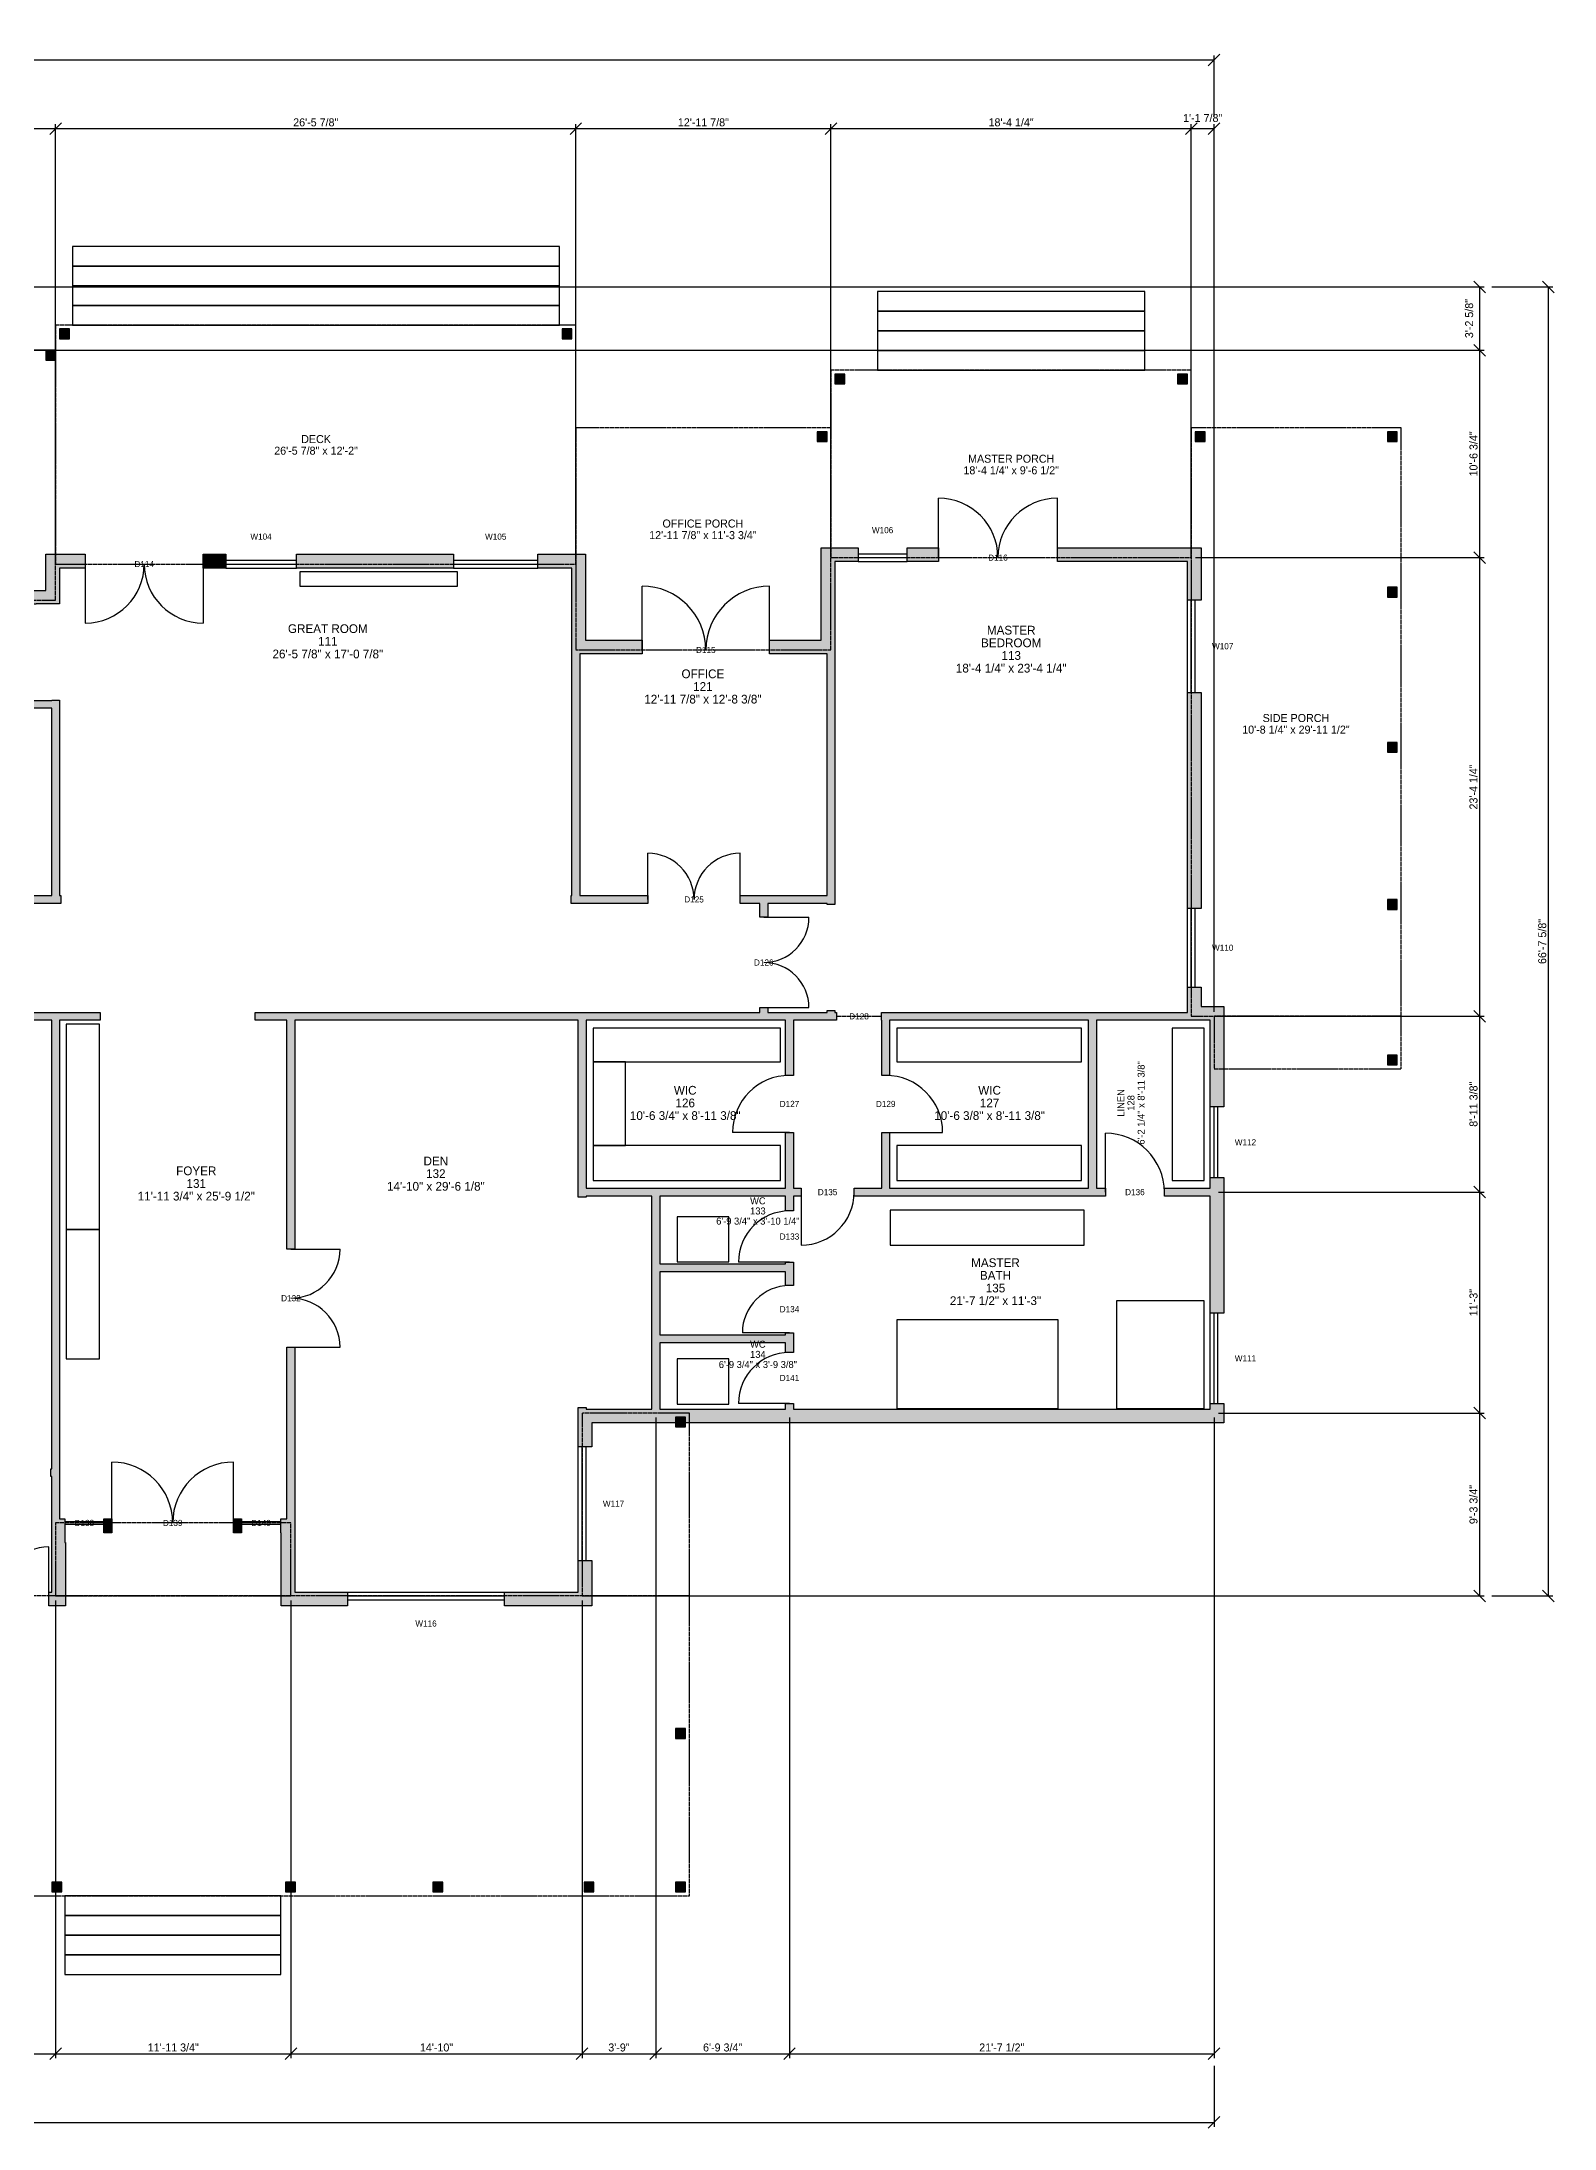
# Model space of a CAD drawing. Header units: inches. Extents: x -101 to 1745, y -325 to 949.
# Drawn here: x 821 to 1745, y -325 to 949 of the extents above; entities that cross this region are included whole.
import ezdxf
from ezdxf.enums import TextEntityAlignment as Align

# ---------------------------------------------------------------- set-up
doc = ezdxf.new("R2010")
doc.units = ezdxf.units.IN
doc.linetypes.add('DASHED', pattern=[1.524, 1.27, -0.254])
for name, color, linetype in [('A-ANNO-DIMS', 1, 'Continuous'), ('A-ANNO-MARK', 6, 'Continuous'), ('A-ANNO-TEXT', 7, 'Continuous'), ('A-AREA', 9, 'Continuous'), ('A-DOOR', 3, 'Continuous'), ('A-FLOR-FIXT', 8, 'Continuous'), ('A-FLOR-OVHD', 8, 'DASHED'), ('A-FLOR-STRS', 2, 'Continuous'), ('A-GLAZ', 5, 'Continuous'), ('A-WALL', 7, 'Continuous'), ('A-WALL-PATT', 8, 'Continuous')]:
    doc.layers.add(name, color=color, linetype=linetype)
doc.dimstyles.new('ARCH', dxfattribs={"dimtxt": 4.888889, "dimasz": 2.5, "dimexe": 2.666667, "dimexo": 2.666667, "dimgap": 1.333333, "dimtad": 1, "dimtsz": 3.555556, "dimcen": 2.5, "dimazin": 3, "dimtfac": 1, "dimtmove": 0, "dimatfit": 3})

msp = doc.modelspace()

# ---------------------------------------------------------------- hatches: boundary and pattern name
at = {"layer": 'A-WALL-PATT'}
for points in [[(838.08, 768), (838.08, 774), (832.08, 774), (832.08, 768), (838.08, 768)], [(1145.16, 768), (1145.16, 774), (1139.16, 774), (1139.16, 768), (1145.16, 768)], [(829.68, 755.04), (829.68, 761.04), (823.68, 761.04), (823.68, 755.04), (829.68, 755.04)], [(1311.84, 740.4), (1311.84, 746.4), (1305.84, 746.4), (1305.84, 740.4), (1311.84, 740.4)], [(1521.24, 740.4), (1521.24, 746.4), (1515.24, 746.4), (1515.24, 740.4), (1521.24, 740.4)], [(1301.04, 705.24), (1301.04, 711.24), (1295.04, 711.24), (1295.04, 705.24), (1301.04, 705.24)], [(1532.04, 705.24), (1532.04, 711.24), (1526.04, 711.24), (1526.04, 705.24), (1532.04, 705.24)], [(1649.52, 705.24), (1649.52, 711.24), (1643.52, 711.24), (1643.52, 705.24), (1649.52, 705.24)], [(1297.44, 583.92), (1297.44, 640.32), (1320, 640.32), (1320, 631.92), (1305.84, 631.92), (1305.84, 580.32), (1305.84, 575.52), (1305.84, 427.92), (1305.84, 423.12), (1305.84, 422.4), (1301.04, 422.4), (1301.04, 423.12), (1264.8, 423.12), (1264.8, 414.6), (1260, 414.6), (1260, 423.12), (1248, 423.12), (1248, 427.92), (1260, 427.92), (1264.8, 427.92), (1301.04, 427.92), (1301.04, 575.52), (1266, 575.52), (1266, 583.92), (1297.44, 583.92)], [(1369.2, 640.32), (1369.2, 631.92), (1350, 631.92), (1350, 640.32), (1369.2, 640.32)], [(1529.64, 640.32), (1529.64, 608.4), (1521.24, 608.4), (1521.24, 631.92), (1441.8, 631.92), (1441.8, 640.32), (1529.64, 640.32)], [(823.68, 614.28), (823.68, 636.36), (847.8, 636.36), (847.8, 627.96), (832.08, 627.96), (832.08, 610.68), (832.08, 606), (817.68, 606), (817.68, 605.88), (774.6, 605.88), (774.6, 614.28), (823.68, 614.28)], [(933.6, 636.36), (933.6, 627.96), (919.8, 627.96), (919.8, 636.36), (933.6, 636.36)], [(1072.8, 636.36), (1072.8, 627.96), (976.8, 627.96), (976.8, 636.36), (1072.8, 636.36)], [(1153.56, 636.36), (1153.56, 583.92), (1188, 583.92), (1188, 575.52), (1149.96, 575.52), (1149.96, 427.92), (1191.6, 427.92), (1191.6, 423.12), (1149.96, 423.12), (1145.16, 423.12), (1144.8, 423.12), (1144.8, 427.92), (1145.16, 427.92), (1145.16, 575.52), (1145.16, 580.32), (1145.16, 627.96), (1124.4, 627.96), (1124.4, 636.36), (1153.56, 636.36)], [(1649.52, 610.2), (1649.52, 616.2), (1643.52, 616.2), (1643.52, 610.2), (1649.52, 610.2)], [(832.08, 547.08), (832.08, 542.28), (832.08, 427.92), (832.8, 427.92), (832.8, 423.12), (832.08, 423.12), (827.28, 423.12), (649.8, 423.12), (645, 423.12), (564.84, 423.12), (514.2, 423.12), (508.8, 423.12), (508.8, 427.92), (509.4, 427.92), (509.4, 565.8), (514.2, 565.8), (514.2, 427.92), (564.84, 427.92), (564.84, 542.28), (564.84, 547.08), (564.84, 567.6), (569.64, 567.6), (569.64, 547.08), (573.6, 547.08), (573.6, 542.28), (569.64, 542.28), (569.64, 427.92), (645, 427.92), (645, 542.28), (608.4, 542.28), (608.4, 547.08), (645, 547.08), (645, 549), (649.8, 549), (649.8, 547.08), (699.6, 547.08), (699.6, 542.28), (649.8, 542.28), (649.8, 427.92), (827.28, 427.92), (827.28, 542.28), (777.6, 542.28), (777.6, 547.08), (827.28, 547.08), (827.28, 547.2), (832.08, 547.2), (832.08, 547.08)], [(1529.64, 420), (1521.24, 420), (1521.24, 552), (1529.64, 552), (1529.64, 420)], [(1649.52, 515.4), (1649.52, 521.4), (1643.52, 521.4), (1643.52, 515.4), (1649.52, 515.4)], [(1649.52, 419.4), (1649.52, 425.4), (1643.52, 425.4), (1643.52, 419.4), (1649.52, 419.4)], [(1529.64, 360.12), (1543.56, 360.12), (1543.56, 298.8), (1535.16, 298.8), (1535.16, 351.72), (1526.04, 351.72), (1521.24, 351.72), (1465.68, 351.72), (1465.68, 249.12), (1471.2, 249.12), (1471.2, 244.32), (1465.68, 244.32), (1460.88, 244.32), (1339.32, 244.32), (1334.52, 244.32), (1317.6, 244.32), (1317.6, 249.12), (1334.52, 249.12), (1334.52, 283.2), (1339.32, 283.2), (1339.32, 249.12), (1460.88, 249.12), (1460.88, 351.72), (1339.32, 351.72), (1339.32, 318), (1334.52, 318), (1334.52, 351.72), (1334.4, 351.72), (1334.4, 356.52), (1334.52, 356.52), (1339.32, 356.52), (1460.88, 356.52), (1465.68, 356.52), (1521.24, 356.52), (1521.24, 372), (1529.64, 372), (1529.64, 360.12)], [(1543.56, 105.72), (1157.4, 105.72), (1157.4, 91.2), (1149, 91.2), (1149, 109.32), (1149, 114.12), (1149, 115.2), (1153.8, 115.2), (1153.8, 114.12), (1194, 114.12), (1194, 154.68), (1194, 159.48), (1194, 198.12), (1194, 202.92), (1194, 244.32), (1153.8, 244.32), (1153.8, 243.6), (1149, 243.6), (1149, 244.32), (1149, 249.12), (1149, 351.72), (975.84, 351.72), (975.84, 211.92), (971.04, 211.92), (971.04, 351.72), (951.6, 351.72), (951.6, 356.52), (971.04, 356.52), (975.84, 356.52), (1149, 356.52), (1153.8, 356.52), (1260, 356.52), (1260, 359.4), (1264.8, 359.4), (1264.8, 356.52), (1275.72, 356.52), (1280.52, 356.52), (1301.04, 356.52), (1301.04, 357.6), (1305.84, 357.6), (1305.84, 356.52), (1306.8, 356.52), (1306.8, 351.72), (1305.84, 351.72), (1301.04, 351.72), (1280.52, 351.72), (1280.52, 318), (1275.72, 318), (1275.72, 351.72), (1264.8, 351.72), (1260, 351.72), (1153.8, 351.72), (1153.8, 249.12), (1194, 249.12), (1198.8, 249.12), (1275.72, 249.12), (1275.72, 283.2), (1280.52, 283.2), (1280.52, 249.12), (1285.2, 249.12), (1285.2, 244.32), (1280.52, 244.32), (1280.52, 235.2), (1275.72, 235.2), (1275.72, 244.32), (1198.8, 244.32), (1198.8, 202.92), (1275.72, 202.92), (1275.72, 204), (1280.52, 204), (1280.52, 202.92), (1280.52, 198.12), (1280.52, 189.6), (1275.72, 189.6), (1275.72, 198.12), (1198.8, 198.12), (1198.8, 159.48), (1275.72, 159.48), (1275.72, 160.8), (1280.52, 160.8), (1280.52, 159.48), (1280.52, 154.68), (1280.52, 148.8), (1275.72, 148.8), (1275.72, 154.68), (1198.8, 154.68), (1198.8, 114.12), (1275.72, 114.12), (1275.72, 117.6), (1280.52, 117.6), (1280.52, 114.12), (1535.16, 114.12), (1535.16, 117.6), (1543.56, 117.6), (1543.56, 105.72)], [(835.68, -6), (825.6, -6), (825.6, 2.4), (827.28, 2.4), (827.28, 42.24), (827.28, 47.04), (827.28, 72.96), (826.8, 72.96), (826.8, 77.76), (827.28, 77.76), (827.28, 351.72), (657.6, 351.72), (657.6, 356.52), (827.28, 356.52), (832.08, 356.52), (856.8, 356.52), (856.8, 351.72), (832.08, 351.72), (832.08, 77.76), (832.08, 72.96), (832.08, 47.04), (835.2, 47.04), (835.2, 32.64), (835.68, 32.64), (835.68, -6)], [(1649.52, 324.48), (1649.52, 330.48), (1643.52, 330.48), (1643.52, 324.48), (1649.52, 324.48)], [(1543.56, 172.8), (1535.16, 172.8), (1535.16, 244.32), (1507.2, 244.32), (1507.2, 249.12), (1535.16, 249.12), (1535.16, 255.6), (1543.56, 255.6), (1543.56, 172.8)], [(967.44, -6), (967.44, 38.64), (967.2, 38.64), (967.2, 47.04), (971.04, 47.04), (971.04, 151.92), (975.84, 151.92), (975.84, 47.04), (975.84, 42.24), (975.84, 2.4), (1008, 2.4), (1008, -6), (967.44, -6)], [(1214.52, 103.32), (1214.52, 109.32), (1208.52, 109.32), (1208.52, 103.32), (1214.52, 103.32)], [(859.2, 38.64), (859.2, 47.04), (864, 47.04), (864, 38.64), (859.2, 38.64)], [(938.4, 38.64), (938.4, 47.04), (943.2, 47.04), (943.2, 38.64), (938.4, 38.64)], [(1157.4, -6), (1104, -6), (1104, 2.4), (1149, 2.4), (1149, 21.6), (1157.4, 21.6), (1157.4, -6)], [(1214.52, -87), (1214.52, -81), (1208.52, -81), (1208.52, -87), (1214.52, -87)], [(833.4, -180.72), (833.4, -174.72), (827.4, -174.72), (827.4, -180.72), (833.4, -180.72)], [(976.2, -180.72), (976.2, -174.72), (970.2, -174.72), (970.2, -180.72), (976.2, -180.72)], [(1066.2, -180.72), (1066.2, -174.72), (1060.2, -174.72), (1060.2, -180.72), (1066.2, -180.72)], [(1158.6, -180.72), (1158.6, -174.72), (1152.6, -174.72), (1152.6, -180.72), (1158.6, -180.72)], [(1214.52, -180.72), (1214.52, -174.72), (1208.52, -174.72), (1208.52, -180.72), (1214.52, -180.72)]]:
    msp.add_hatch(color=8, dxfattribs=at).paths.add_polyline_path(points)

# ---------------------------------------------------------------- linework, layer by layer
at = {"layer": 'A-AREA', "linetype": 'DASHED'}
for points in [[(1147.56, 630.36), (1147.56, 776.4), (829.68, 776.4), (829.68, 630.36), (1147.56, 630.36)], [(829.68, 608.28), (829.68, 761.04), (647.4, 761.04), (647.4, 608.28), (829.68, 608.28)], [(1523.64, 634.32), (1523.64, 748.8), (1303.44, 748.8), (1303.44, 634.32), (1523.64, 634.32)], [(1303.44, 577.92), (1303.44, 713.64), (1147.56, 713.64), (1147.56, 577.92), (1303.44, 577.92)], [(1651.92, 354.12), (1651.92, 713.64), (1523.64, 713.64), (1523.64, 354.12), (1651.92, 354.12)], [(1651.92, 322.08), (1651.92, 354.12), (1537.56, 354.12), (1537.56, 322.08), (1651.92, 322.08)], [(1216.92, 0), (1216.92, 111.72), (1151.4, 111.72), (1151.4, 0), (1216.92, 0)], [(973.44, 0), (973.44, 44.64), (829.68, 44.64), (829.68, 0), (973.44, 0)], [(1216.92, -183.12), (1216.92, 0), (590.88, 0), (590.88, -183.12), (1216.92, -183.12)]]:
    msp.add_lwpolyline(points, close=True, dxfattribs=at)
at = {"layer": 'A-DOOR'}
for points in [[(1369.2, 634.32), (1369.2, 670.62)], [(1441.8, 634.32), (1441.8, 670.62)], [(847.8, 630.36), (847.8, 594.36)], [(919.8, 630.36), (919.8, 594.36)], [(1188, 577.92), (1188, 616.92)], [(1266, 577.92), (1266, 616.92)], [(1191.6, 425.52), (1191.6, 453.72)], [(1248, 425.52), (1248, 453.72)], [(1262.4, 414.6), (1290, 414.6)], [(1262.4, 359.4), (1290, 359.4)], [(1278.12, 283.2), (1243.32, 283.2)], [(1336.92, 283.2), (1371.72, 283.2)], [(1471.2, 246.72), (1471.2, 282.72)], [(1285.2, 246.72), (1285.2, 214.32)], [(973.44, 211.92), (1003.44, 211.92)], [(1278.12, 204), (1246.92, 204)], [(1278.12, 160.8), (1249.32, 160.8)], [(973.44, 151.92), (1003.44, 151.92)], [(1278.12, 117.6), (1246.92, 117.6)], [(864, 44.64), (864, 81.84)], [(938.4, 44.64), (938.4, 81.84)], [(835.2, 45.48), (859.2, 45.48)], [(835.2, 43.8), (859.2, 43.8)], [(943.2, 45.48), (967.2, 45.48)], [(943.2, 43.8), (967.2, 43.8)], [(825.6, 0), (825.6, 30)]]:
    msp.add_lwpolyline(points, dxfattribs=at)
for centre, radius, start, end in [((1369.2, 634.32), 36.3, 0, 90), ((1441.8, 634.32), 36.3, 90, 180), ((847.8, 630.36), 36, -90, 0), ((919.8, 630.36), 36, 180, 270), ((1188, 577.92), 39, 0, 90), ((1266, 577.92), 39, 90, 180), ((1191.6, 425.52), 28.2, 0, 90), ((1248, 425.52), 28.2, 90, 180), ((1262.4, 414.6), 27.6, -90, 0), ((1262.4, 359.4), 27.6, 0, 90), ((1278.12, 283.2), 34.8, 90, 180), ((1336.92, 283.2), 34.8, 0, 90), ((1471.2, 246.72), 36, 0, 90), ((1285.2, 246.72), 32.4, -90, 0), ((1278.12, 204), 31.2, 90, 180), ((973.44, 211.92), 30, -90, 0), ((973.44, 151.92), 30, 0, 90), ((1278.12, 160.8), 28.8, 90, 180), ((1278.12, 117.6), 31.2, 90, 180), ((864, 44.64), 37.2, 0, 90), ((938.4, 44.64), 37.2, 90, 180), ((825.6, 0), 30, 90, 180)]:
    msp.add_arc(centre, radius, start, end, dxfattribs=at)
at = {"layer": 'A-FLOR-FIXT'}
for points in [[(1075.32, 616.92), (1075.32, 625.68), (978.96, 625.68), (978.96, 616.92), (1075.32, 616.92)], [(856.56, 223.8), (856.56, 349.32), (836.04, 349.32), (836.04, 223.8), (856.56, 223.8)], [(1272.6, 326.4), (1272.6, 346.92), (1158.12, 346.92), (1158.12, 326.4), (1272.6, 326.4)], [(1456.56, 326.4), (1456.56, 346.92), (1343.64, 346.92), (1343.64, 326.4), (1456.56, 326.4)], [(1531.56, 253.8), (1531.56, 346.92), (1511.88, 346.92), (1511.88, 253.8), (1531.56, 253.8)], [(1177.92, 275.16), (1177.92, 326.4), (1158.12, 326.4), (1158.12, 275.16), (1177.92, 275.16)], [(1272.6, 253.8), (1272.6, 275.16), (1158.12, 275.16), (1158.12, 253.8), (1272.6, 253.8)], [(1456.56, 253.8), (1456.56, 275.16), (1343.64, 275.16), (1343.64, 253.8), (1456.56, 253.8)], [(1241.04, 204.12), (1241.04, 231.72), (1209.48, 231.72), (1209.48, 204.12), (1241.04, 204.12)], [(1458.12, 214.32), (1458.12, 235.68), (1339.68, 235.68), (1339.68, 214.32), (1458.12, 214.32)], [(856.56, 144.84), (856.56, 223.8), (836.04, 223.8), (836.04, 144.84), (856.56, 144.84)], [(1531.56, 114.6), (1531.56, 180.36), (1477.92, 180.36), (1477.92, 114.6), (1531.56, 114.6)], [(1442.4, 114.6), (1442.4, 168.6), (1343.64, 168.6), (1343.64, 114.6), (1442.4, 114.6)], [(1241.04, 117.24), (1241.04, 144.84), (1209.48, 144.84), (1209.48, 117.24), (1241.04, 117.24)]]:
    msp.add_lwpolyline(points, close=True, dxfattribs=at)
at = {"layer": 'A-FLOR-OVHD', "linetype": 'DASHED'}
msp.add_lwpolyline([(1306.8, 354.12), (1334.4, 354.12)], dxfattribs=at)
at = {"layer": 'A-FLOR-STRS'}
for points in [[(1137.6, 812.4), (1137.6, 824.4), (840, 824.4), (840, 812.4), (1137.6, 812.4)], [(1137.6, 800.4), (1137.6, 812.4), (840, 812.4), (840, 800.4), (1137.6, 800.4)], [(1137.6, 788.4), (1137.6, 800.4), (840, 800.4), (840, 788.4), (1137.6, 788.4)], [(1495.2, 784.8), (1495.2, 796.8), (1332, 796.8), (1332, 784.8), (1495.2, 784.8)], [(1137.6, 776.4), (1137.6, 788.4), (840, 788.4), (840, 776.4), (1137.6, 776.4)], [(1495.2, 772.8), (1495.2, 784.8), (1332, 784.8), (1332, 772.8), (1495.2, 772.8)], [(1495.2, 760.8), (1495.2, 772.8), (1332, 772.8), (1332, 760.8), (1495.2, 760.8)], [(1495.2, 748.8), (1495.2, 760.8), (1332, 760.8), (1332, 748.8), (1495.2, 748.8)], [(967.2, -195.12), (967.2, -183.12), (835.2, -183.12), (835.2, -195.12), (967.2, -195.12)], [(967.2, -207.12), (967.2, -195.12), (835.2, -195.12), (835.2, -207.12), (967.2, -207.12)], [(967.2, -219.12), (967.2, -207.12), (835.2, -207.12), (835.2, -219.12), (967.2, -219.12)], [(967.2, -231.12), (967.2, -219.12), (835.2, -219.12), (835.2, -231.12), (967.2, -231.12)]]:
    msp.add_lwpolyline(points, close=True, dxfattribs=at)
at = {"layer": 'A-GLAZ'}
for points in [[(933.6, 632.76), (976.8, 632.76)], [(933.6, 630.36), (976.8, 630.36)], [(933.6, 627.96), (976.8, 627.96)], [(1072.8, 632.76), (1124.4, 632.76)], [(1072.8, 630.36), (1124.4, 630.36)], [(1072.8, 627.96), (1124.4, 627.96)], [(1320, 636.72), (1350, 636.72)], [(1320, 634.32), (1350, 634.32)], [(1320, 631.92), (1350, 631.92)], [(1521.24, 552), (1521.24, 608.4)], [(1523.64, 552), (1523.64, 608.4)], [(1526.04, 552), (1526.04, 608.4)], [(1521.24, 372), (1521.24, 420)], [(1523.64, 372), (1523.64, 420)], [(1526.04, 372), (1526.04, 420)], [(1535.16, 255.6), (1535.16, 298.8)], [(1537.56, 255.6), (1537.56, 298.8)], [(1539.96, 255.6), (1539.96, 298.8)], [(1535.16, 117.6), (1535.16, 172.8)], [(1537.56, 117.6), (1537.56, 172.8)], [(1539.96, 117.6), (1539.96, 172.8)], [(1149, 21.6), (1149, 91.2)], [(1151.4, 21.6), (1151.4, 91.2)], [(1153.8, 21.6), (1153.8, 91.2)], [(1008, 2.4), (1104, 2.4)], [(1008, 0), (1104, 0)], [(1008, -2.4), (1104, -2.4)]]:
    msp.add_lwpolyline(points, dxfattribs=at)
at = {"layer": 'A-WALL'}
for points in [[(838.08, 768), (838.08, 774), (832.08, 774), (832.08, 768), (838.08, 768)], [(1145.16, 768), (1145.16, 774), (1139.16, 774), (1139.16, 768), (1145.16, 768)], [(829.68, 755.04), (829.68, 761.04), (823.68, 761.04), (823.68, 755.04), (829.68, 755.04)], [(1311.84, 740.4), (1311.84, 746.4), (1305.84, 746.4), (1305.84, 740.4), (1311.84, 740.4)], [(1521.24, 740.4), (1521.24, 746.4), (1515.24, 746.4), (1515.24, 740.4), (1521.24, 740.4)], [(1301.04, 705.24), (1301.04, 711.24), (1295.04, 711.24), (1295.04, 705.24), (1301.04, 705.24)], [(1532.04, 705.24), (1532.04, 711.24), (1526.04, 711.24), (1526.04, 705.24), (1532.04, 705.24)], [(1649.52, 705.24), (1649.52, 711.24), (1643.52, 711.24), (1643.52, 705.24), (1649.52, 705.24)], [(1297.44, 583.92), (1297.44, 640.32), (1320, 640.32), (1320, 631.92), (1305.84, 631.92), (1305.84, 580.32), (1305.84, 575.52), (1305.84, 427.92), (1305.84, 423.12), (1305.84, 422.4), (1301.04, 422.4), (1301.04, 423.12), (1264.8, 423.12), (1264.8, 414.6), (1260, 414.6), (1260, 423.12), (1248, 423.12), (1248, 427.92), (1260, 427.92), (1264.8, 427.92), (1301.04, 427.92), (1301.04, 575.52), (1266, 575.52), (1266, 583.92), (1297.44, 583.92)], [(1369.2, 640.32), (1369.2, 631.92), (1350, 631.92), (1350, 640.32), (1369.2, 640.32)], [(1529.64, 640.32), (1529.64, 608.4), (1521.24, 608.4), (1521.24, 631.92), (1441.8, 631.92), (1441.8, 640.32), (1529.64, 640.32)], [(823.68, 614.28), (823.68, 636.36), (847.8, 636.36), (847.8, 627.96), (832.08, 627.96), (832.08, 610.68), (832.08, 606), (817.68, 606), (817.68, 605.88), (774.6, 605.88), (774.6, 614.28), (823.68, 614.28)], [(933.6, 636.36), (933.6, 627.96), (919.8, 627.96), (919.8, 636.36), (933.6, 636.36)], [(1072.8, 636.36), (1072.8, 627.96), (976.8, 627.96), (976.8, 636.36), (1072.8, 636.36)], [(1153.56, 636.36), (1153.56, 583.92), (1188, 583.92), (1188, 575.52), (1149.96, 575.52), (1149.96, 427.92), (1191.6, 427.92), (1191.6, 423.12), (1149.96, 423.12), (1145.16, 423.12), (1144.8, 423.12), (1144.8, 427.92), (1145.16, 427.92), (1145.16, 575.52), (1145.16, 580.32), (1145.16, 627.96), (1124.4, 627.96), (1124.4, 636.36), (1153.56, 636.36)], [(1649.52, 610.2), (1649.52, 616.2), (1643.52, 616.2), (1643.52, 610.2), (1649.52, 610.2)], [(1529.64, 420), (1521.24, 420), (1521.24, 552), (1529.64, 552), (1529.64, 420)], [(1649.52, 515.4), (1649.52, 521.4), (1643.52, 521.4), (1643.52, 515.4), (1649.52, 515.4)], [(1649.52, 419.4), (1649.52, 425.4), (1643.52, 425.4), (1643.52, 419.4), (1649.52, 419.4)], [(1529.64, 360.12), (1543.56, 360.12), (1543.56, 298.8), (1535.16, 298.8), (1535.16, 351.72), (1526.04, 351.72), (1521.24, 351.72), (1465.68, 351.72), (1465.68, 249.12), (1471.2, 249.12), (1471.2, 244.32), (1465.68, 244.32), (1460.88, 244.32), (1339.32, 244.32), (1334.52, 244.32), (1317.6, 244.32), (1317.6, 249.12), (1334.52, 249.12), (1334.52, 283.2), (1339.32, 283.2), (1339.32, 249.12), (1460.88, 249.12), (1460.88, 351.72), (1339.32, 351.72), (1339.32, 318), (1334.52, 318), (1334.52, 351.72), (1334.4, 351.72), (1334.4, 356.52), (1334.52, 356.52), (1339.32, 356.52), (1460.88, 356.52), (1465.68, 356.52), (1521.24, 356.52), (1521.24, 372), (1529.64, 372), (1529.64, 360.12)], [(1543.56, 105.72), (1157.4, 105.72), (1157.4, 91.2), (1149, 91.2), (1149, 109.32), (1149, 114.12), (1149, 115.2), (1153.8, 115.2), (1153.8, 114.12), (1194, 114.12), (1194, 154.68), (1194, 159.48), (1194, 198.12), (1194, 202.92), (1194, 244.32), (1153.8, 244.32), (1153.8, 243.6), (1149, 243.6), (1149, 244.32), (1149, 249.12), (1149, 351.72), (975.84, 351.72), (975.84, 211.92), (971.04, 211.92), (971.04, 351.72), (951.6, 351.72), (951.6, 356.52), (971.04, 356.52), (975.84, 356.52), (1149, 356.52), (1153.8, 356.52), (1260, 356.52), (1260, 359.4), (1264.8, 359.4), (1264.8, 356.52), (1275.72, 356.52), (1280.52, 356.52), (1301.04, 356.52), (1301.04, 357.6), (1305.84, 357.6), (1305.84, 356.52), (1306.8, 356.52), (1306.8, 351.72), (1305.84, 351.72), (1301.04, 351.72), (1280.52, 351.72), (1280.52, 318), (1275.72, 318), (1275.72, 351.72), (1264.8, 351.72), (1260, 351.72), (1153.8, 351.72), (1153.8, 249.12), (1194, 249.12), (1198.8, 249.12), (1275.72, 249.12), (1275.72, 283.2), (1280.52, 283.2), (1280.52, 249.12), (1285.2, 249.12), (1285.2, 244.32), (1280.52, 244.32), (1280.52, 235.2), (1275.72, 235.2), (1275.72, 244.32), (1198.8, 244.32), (1198.8, 202.92), (1275.72, 202.92), (1275.72, 204), (1280.52, 204), (1280.52, 202.92), (1280.52, 198.12), (1280.52, 189.6), (1275.72, 189.6), (1275.72, 198.12), (1198.8, 198.12), (1198.8, 159.48), (1275.72, 159.48), (1275.72, 160.8), (1280.52, 160.8), (1280.52, 159.48), (1280.52, 154.68), (1280.52, 148.8), (1275.72, 148.8), (1275.72, 154.68), (1198.8, 154.68), (1198.8, 114.12), (1275.72, 114.12), (1275.72, 117.6), (1280.52, 117.6), (1280.52, 114.12), (1535.16, 114.12), (1535.16, 117.6), (1543.56, 117.6), (1543.56, 105.72)], [(1649.52, 324.48), (1649.52, 330.48), (1643.52, 330.48), (1643.52, 324.48), (1649.52, 324.48)], [(1543.56, 172.8), (1535.16, 172.8), (1535.16, 244.32), (1507.2, 244.32), (1507.2, 249.12), (1535.16, 249.12), (1535.16, 255.6), (1543.56, 255.6), (1543.56, 172.8)], [(967.44, -6), (967.44, 38.64), (967.2, 38.64), (967.2, 47.04), (971.04, 47.04), (971.04, 151.92), (975.84, 151.92), (975.84, 47.04), (975.84, 42.24), (975.84, 2.4), (1008, 2.4), (1008, -6), (967.44, -6)], [(1214.52, 103.32), (1214.52, 109.32), (1208.52, 109.32), (1208.52, 103.32), (1214.52, 103.32)], [(859.2, 38.64), (859.2, 47.04), (864, 47.04), (864, 38.64), (859.2, 38.64)], [(938.4, 38.64), (938.4, 47.04), (943.2, 47.04), (943.2, 38.64), (938.4, 38.64)], [(1157.4, -6), (1104, -6), (1104, 2.4), (1149, 2.4), (1149, 21.6), (1157.4, 21.6), (1157.4, -6)], [(1214.52, -87), (1214.52, -81), (1208.52, -81), (1208.52, -87), (1214.52, -87)], [(833.4, -180.72), (833.4, -174.72), (827.4, -174.72), (827.4, -180.72), (833.4, -180.72)], [(976.2, -180.72), (976.2, -174.72), (970.2, -174.72), (970.2, -180.72), (976.2, -180.72)], [(1066.2, -180.72), (1066.2, -174.72), (1060.2, -174.72), (1060.2, -180.72), (1066.2, -180.72)], [(1158.6, -180.72), (1158.6, -174.72), (1152.6, -174.72), (1152.6, -180.72), (1158.6, -180.72)], [(1214.52, -180.72), (1214.52, -174.72), (1208.52, -174.72), (1208.52, -180.72), (1214.52, -180.72)]]:
    msp.add_lwpolyline(points, close=True, dxfattribs=at)
for points in [[(777.6, 547.08), (827.28, 547.08), (827.28, 547.2), (832.08, 547.2), (832.08, 547.08), (832.08, 547.08), (832.08, 542.28), (832.08, 427.92), (832.8, 427.92), (832.8, 423.12), (832.08, 423.12), (827.28, 423.12), (649.8, 423.12)], [(649.8, 427.92), (827.28, 427.92), (827.28, 542.28), (777.6, 542.28)], [(657.6, 356.52), (827.28, 356.52), (832.08, 356.52), (856.8, 356.52), (856.8, 351.72), (832.08, 351.72), (832.08, 77.76), (832.08, 72.96), (832.08, 47.04), (835.2, 47.04), (835.2, 32.64), (835.68, 32.64), (835.68, -6), (835.68, -6), (825.6, -6), (825.6, 2.4), (827.28, 2.4), (827.28, 42.24), (827.28, 47.04), (827.28, 72.96), (826.8, 72.96), (826.8, 77.76), (827.28, 77.76), (827.28, 351.72), (657.6, 351.72)]]:
    msp.add_lwpolyline(points, dxfattribs=at)

# ---------------------------------------------------------------- texts
at = {"layer": 'A-ANNO-MARK'}
for s, p in [('W106', (1335, 651.12)), ('W104', (955.2, 647.16)), ('W105', (1098.6, 647.16)), ('D114', (883.8, 630.36)), ('D116', (1405.5, 634.32)), ('D115', (1227, 577.92)), ('W107', (1542.84, 580.2)), ('D125', (1219.8, 425.52)), ('W110', (1542.84, 396)), ('D126', (1262.4, 387)), ('D128', (1320.6, 354.12)), ('D127', (1278.12, 300.6)), ('D129', (1336.92, 300.6)), ('W112', (1556.76, 277.2)), ('D135', (1301.4, 246.72)), ('D136', (1489.2, 246.72)), ('D133', (1278.12, 219.6)), ('D132', (973.44, 181.92)), ('D134', (1278.12, 175.2)), ('W111', (1556.76, 145.2)), ('D141', (1278.12, 133.2)), ('W117', (1170.6, 56.4)), ('D138', (847.2, 44.64)), ('D139', (901.2, 44.64)), ('D140', (955.2, 44.64)), ('W116', (1056, -16.8))]:
    msp.add_text(s, height=3.7333, dxfattribs=at).set_placement(p, align=Align.MIDDLE_CENTER)
at = {"layer": 'A-ANNO-TEXT'}
for s, height, p in [('26\'-5 7/8" x 12\'-2"', 4.88889, (988.8, 699.656)), ('DECK', 4.8889, (988.8, 706.744)), ('18\'-4 1/4" x 9\'-6 1/2"', 4.88889, (1413.6, 687.656)), ('MASTER PORCH', 4.88889, (1413.6, 694.744)), ('12\'-11 7/8" x 11\'-3 3/4"', 4.88889, (1225.2, 648.056)), ('OFFICE PORCH', 4.88889, (1225.2, 655.144)), ('GREAT ROOM', 5.3333, (996, 590.933)), ('MASTER', 5.3333, (1413.6, 590)), ('26\'-5 7/8" x 17\'-0 7/8"', 5.33333, (996, 575.467)), ('111', 5.3333, (996, 583.2)), ('BEDROOM', 5.3333, (1413.6, 582.267)), ('113', 5.3333, (1413.6, 574.533)), ('OFFICE', 5.3333, (1225.2, 563.333)), ('18\'-4 1/4" x 23\'-4 1/4"', 5.33333, (1413.6, 566.8)), ('12\'-11 7/8" x 12\'-8 3/8"', 5.33333, (1225.2, 547.867)), ('121', 5.3333, (1225.2, 555.6)), ('SIDE PORCH', 4.8889, (1587.6, 536.344)), ('10\'-8 1/4" x 29\'-11 1/2"', 4.88889, (1587.6, 529.256)), ('WIC', 5.3333, (1214.4, 308.933)), ('WIC', 5.3333, (1400.4, 308.933)), ('10\'-6 3/4" x 8\'-11 3/8"', 5.33333, (1214.4, 293.467)), ('126', 5.3333, (1214.4, 301.2)), ('10\'-6 3/8" x 8\'-11 3/8"', 5.33333, (1400.4, 293.467)), ('127', 5.3333, (1400.4, 301.2)), ('DEN', 5.3333, (1062, 265.733)), ('FOYER', 5.3333, (915.6, 259.733)), ('132', 5.3333, (1062, 258)), ('11\'-11 3/4" x 25\'-9 1/2"', 5.33333, (915.6, 244.267)), ('131', 5.3333, (915.6, 252)), ('14\'-10" x 29\'-6 1/8"', 5.33333, (1062, 250.267)), ('WC', 4.2667, (1258.8, 241.387)), ('6\'-9 3/4" x 3\'-10 1/4"', 4.26667, (1258.8, 229.013)), ('133', 4.2667, (1258.8, 235.2)), ('MASTER', 5.3333, (1404, 203.6)), ('BATH', 5.3333, (1404, 195.867)), ('21\'-7 1/2" x 11\'-3"', 5.33333, (1404, 180.4)), ('135', 5.3333, (1404, 188.133)), ('WC', 4.2667, (1258.8, 153.787)), ('6\'-9 3/4" x 3\'-9 3/8"', 4.26667, (1258.8, 141.413)), ('134', 4.2667, (1258.8, 147.6))]:
    msp.add_text(s, height=height, dxfattribs=at).set_placement(p, align=Align.MIDDLE_CENTER)
for s, height, p in [('6\'-2 1/4" x 8\'-11 3/8"', 4.26667, (1492.987, 301.2)), ('LINEN', 4.2667, (1480.613, 301.2)), ('128', 4.2667, (1486.8, 301.2))]:
    msp.add_text(s, height=height, rotation=90, dxfattribs=at).set_placement(p, align=Align.MIDDLE_CENTER)

# ---------------------------------------------------------------- dimensions: what is measured, and where the dimension line sits
at = {"layer": 'A-ANNO-DIMS'}
for base, p1, p2, text in [((0, 938.4), (0, 901.2), (1537.56, 901.2), '128\'-1 1/2"'), ((647.4, 896.4), (647.4, 761.04), (829.68, 630.36), '15\'-2 1/4"'), ((829.68, 896.4), (829.68, 630.36), (1147.56, 630.36), '26\'-5 7/8"'), ((1147.56, 896.4), (1147.56, 630.36), (1303.44, 634.32), '12\'-11 7/8"'), ((1303.44, 896.4), (1303.44, 634.32), (1523.64, 634.32), '18\'-4 1/4"'), ((1523.64, 896.4), (1523.64, 634.32), (1537.56, 354.12), '1\'-1 7/8"'), ((1151.4, -279.6), (1151.4, 0), (1196.4, 111.72), '3\'-9"'), ((1196.4, -279.6), (1196.4, 111.72), (1278.12, 111.72), '6\'-9 3/4"'), ((1278.12, -279.6), (1278.12, 111.72), (1537.56, 111.72), '21\'-7 1/2"'), ((649.2, -279.6), (649.2, 0), (829.68, 0), '15\'-0 1/2"'), ((829.68, -279.6), (829.68, 0), (973.44, 0), '11\'-11 3/4"'), ((973.44, -279.6), (973.44, 0), (1151.4, 0), '14\'-10"'), ((0, -321.6), (0, -284.4), (1537.56, -284.4), '128\'-1 1/2"')]:
    msp.add_linear_dim(base=base, p1=p1, p2=p2, text=text, dimstyle='ARCH', dxfattribs=at).render()
for base, p1, p2, text in [((1699.92, 761.04), (647.4, 761.04), (391.2, 799.68), '3\'-2 5/8"'), ((1741.92, 0), (1704.72, 0), (1704.72, 799.68), '66\'-7 5/8"'), ((1699.92, 634.32), (1523.64, 634.32), (647.4, 761.04), '10\'-6 3/4"'), ((1699.92, 354.12), (1537.56, 354.12), (1523.64, 634.32), '23\'-4 1/4"'), ((1699.92, 246.72), (1537.56, 246.72), (1537.56, 354.12), '8\'-11 3/8"'), ((1699.92, 111.72), (1537.56, 111.72), (1537.56, 246.72), '11\'-3"'), ((1699.92, 0), (1151.4, 0), (1537.56, 111.72), '9\'-3 3/4"')]:
    msp.add_linear_dim(base=base, p1=p1, p2=p2, angle=90, text=text, dimstyle='ARCH', dxfattribs=at).render()

doc.saveas('drawing.dxf')
